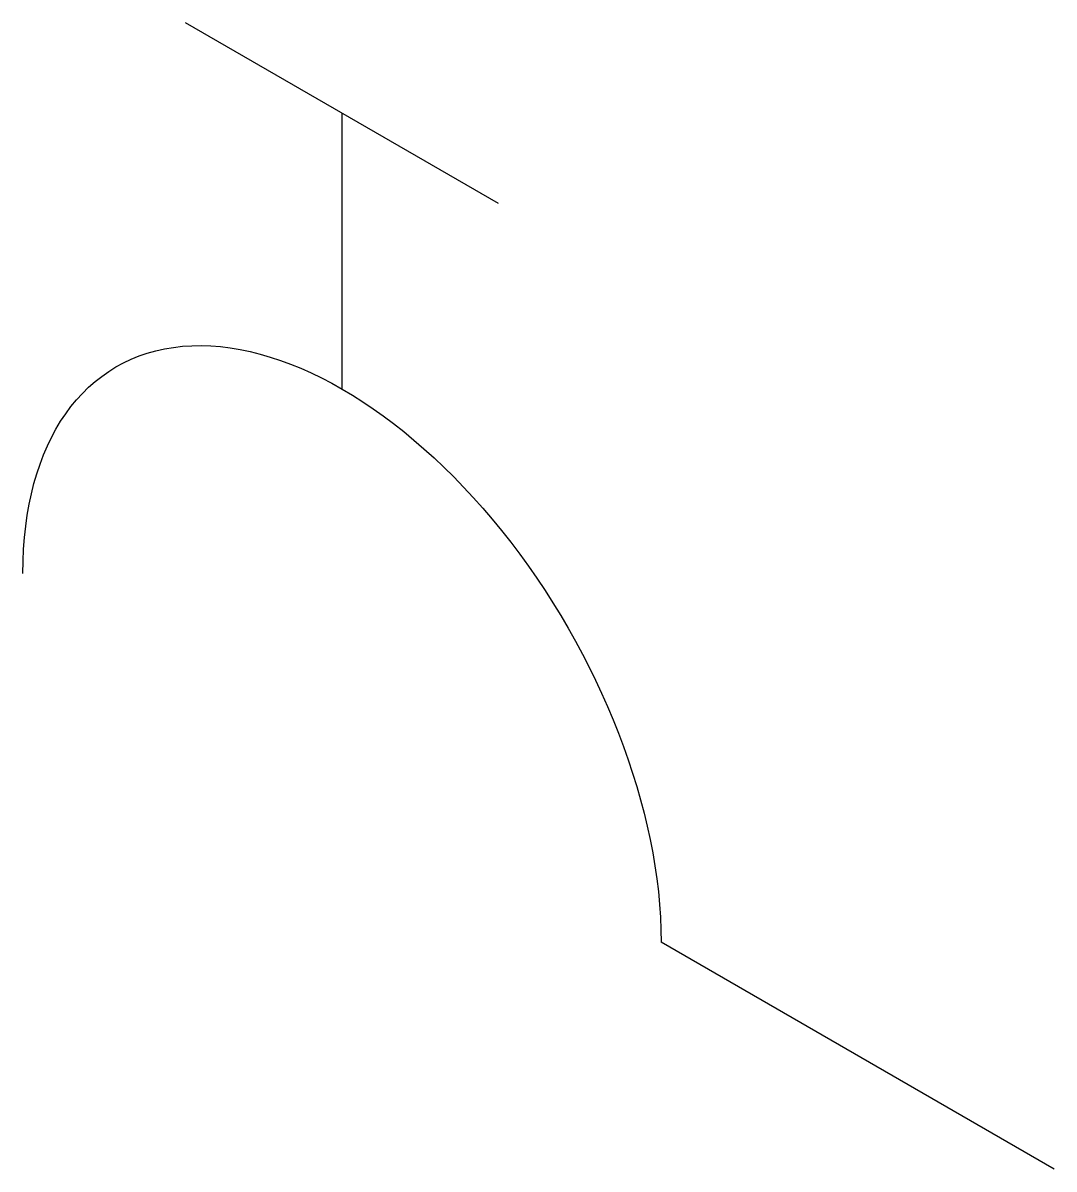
# Model space of a CAD drawing. Header units: millimetres. Extents: x -9847.345 to -9847.162, y -22.61 to -22.407.
import ezdxf

# ---------------------------------------------------------------- set-up
doc = ezdxf.new("R2010")
doc.units = ezdxf.units.MM
doc.layers.add('Tub_iso_instalações', color=2, linetype='Continuous')

msp = doc.modelspace()

# ---------------------------------------------------------------- linework, layer by layer
at = {"layer": 'Tub_iso_instalações', "color": 3}
for p, q in [((-9847.26104, -22.43856), (-9847.31653, -22.40652)), ((-9847.28878, -22.47142), (-9847.28878, -22.42254)), ((-9847.16249, -22.60969), (-9847.23218, -22.56945))]:
    msp.add_line(p, q, dxfattribs=at)
at = {"layer": 'Tub_iso_instalações', "color": 3, "extrusion": (0, 0, -1)}
msp.add_ellipse((-9847.28878, -22.53678), major_axis=(0.04002, -0.06932), ratio=0.57735, start_param=2.356194, end_param=5.497787, dxfattribs=at)

doc.saveas('drawing.dxf')
